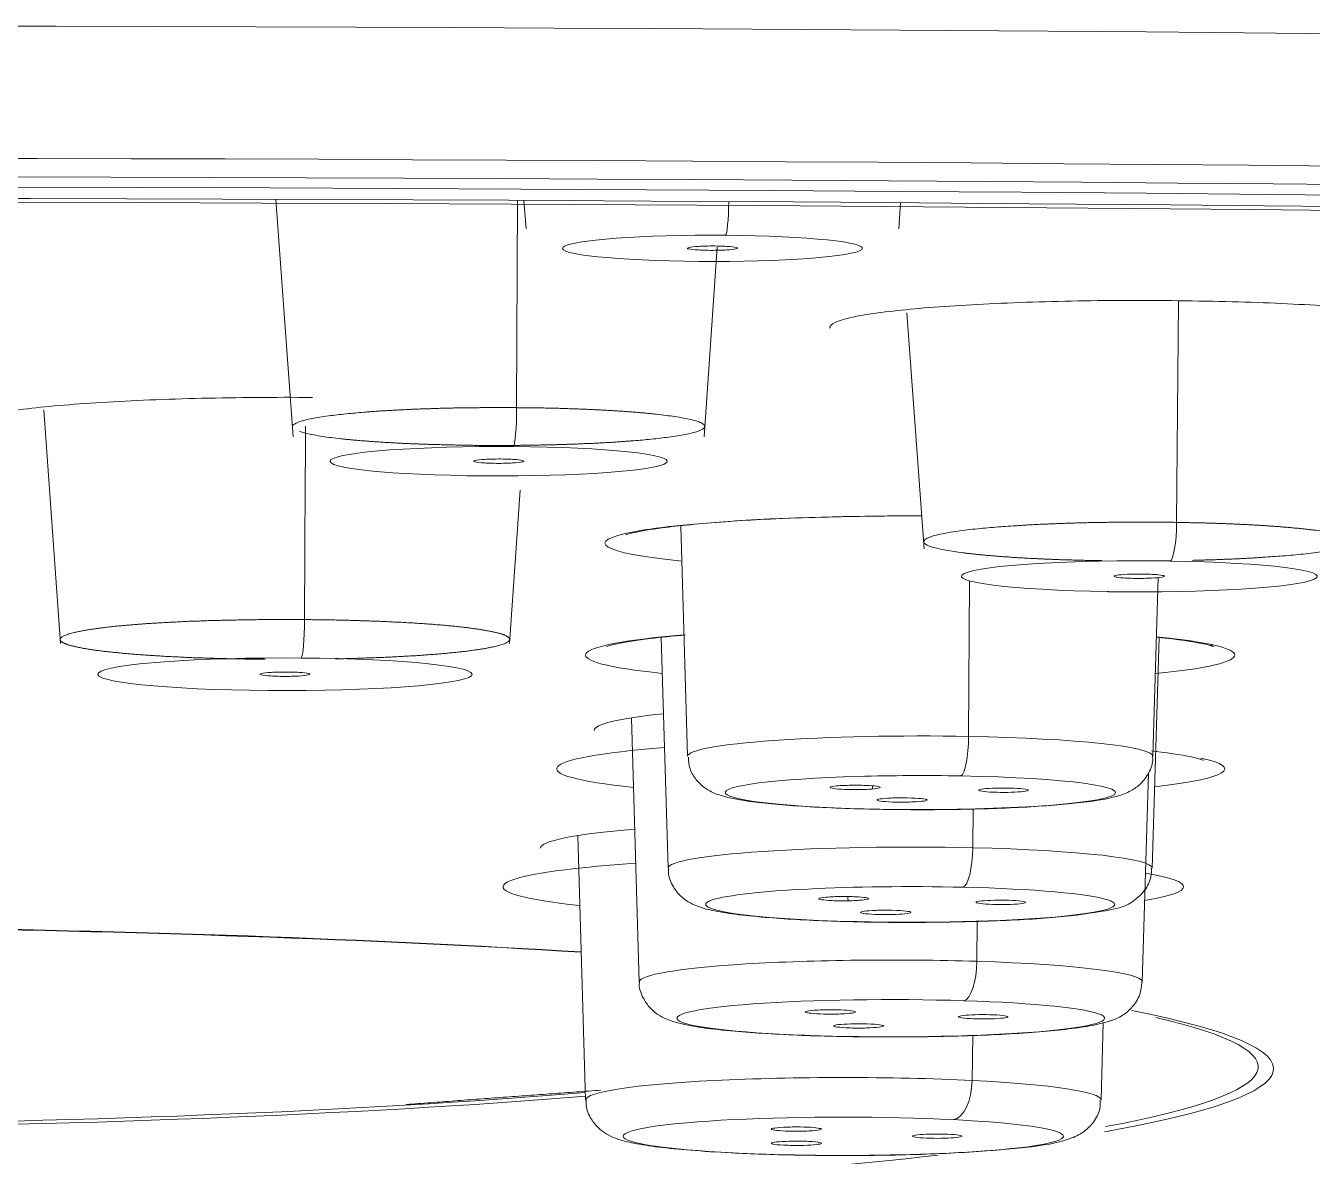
# Model space of a CAD drawing. Extents: x 19821 to 22981, y -91 to 2224.
# Drawn here: x 20693.43 to 20703.71, y 1304.75 to 1313.79 of the extents above; entities that cross this region are included whole.
import ezdxf

# ---------------------------------------------------------------- set-up
doc = ezdxf.new("R2010")
doc.units = 0
doc.header["$LTSCALE"] = 10
doc.header["$MEASUREMENT"] = 0
doc.layers.add('1', color=7, linetype='CONTINUOUS')

msp = doc.modelspace()

# ---------------------------------------------------------------- linework, layer by layer
at = {"layer": '1', "color": 7, "linetype": 'Continuous', "lineweight": 18}
for p, q in [((20695.433, 1312.399), (20695.571, 1310.503)), ((20697.414, 1312.391), (20697.431, 1312.163)), ((20700.41, 1312.164), (20700.424, 1312.372)), ((20698.854, 1310.503), (20698.957, 1312.018)), ((20700.474, 1311.493), (20700.613, 1309.607)), ((20693.579, 1310.717), (20693.711, 1308.851)), ((20697.298, 1308.851), (20697.383, 1310.077)), ((20698.667, 1309.789), (20698.722, 1307.95)), ((20702.439, 1307.95), (20702.482, 1309.378)), ((20702.074, 1309.266), (20702.083, 1309.265)), ((20698.51, 1308.898), (20698.566, 1307.055)), ((20702.433, 1307.055), (20702.489, 1308.9)), ((20695.37, 1308.476), (20695.374, 1308.476)), ((20698.273, 1308.257), (20698.336, 1306.146)), ((20702.354, 1306.146), (20702.404, 1307.815)), ((20697.844, 1307.316), (20697.907, 1305.204)), ((20702.025, 1305.204), (20702.043, 1305.822))]:
    msp.add_line(p, q, dxfattribs=at)
at = {"layer": '1', "color": 7, "linetype": 'Continuous', "lineweight": 13}
for p, q in [((20697.362, 1312.391), (20697.356, 1310.735)), ((20702.645, 1311.586), (20702.629, 1309.818)), ((20700.975, 1309.35), (20700.967, 1308.108)), ((20701.003, 1307.531), (20701, 1307.218)), ((20701.035, 1306.632), (20701.032, 1306.311)), ((20701.001, 1305.72), (20700.995, 1305.36))]:
    msp.add_line(p, q, dxfattribs=at)
for centre, major_axis, ratio, start_param, end_param in [((20690.341, 1302.937), (-124.486, 0), 0.087156, 3.139264, 4.704892), ((20700.581, 1309.652), (2.519, 0), 0.087156, 1.565708, 3.854505), ((20700.5, 1308.758), (2.594, 0), 0.087156, 2.343415, 3.843722), ((20700.5, 1308.758), (2.594, 0), 0.087156, 5.568604, 6.992481), ((20700.581, 1307.95), (-1.859, 0), 0.087156, 4.502949, 6.285805), ((20700.905, 1308.092), (-0.006, -0.3), 0.207121, 0.089206, 1.630011), ((20700.581, 1307.95), (-1.859, 0), 0.087156, 3.138956, 4.502949), ((20700.345, 1307.849), (2.669, 0), 0.087156, 2.315103, 3.833425), ((20700.345, 1307.849), (2.669, 0), 0.087156, 5.622709, 6.666406), ((20700.581, 1307.66), (-1.559, 0), 0.087156, 5.033339, 7.644542), ((20700.581, 1307.66), (-1.559, 0), 0.087156, 1.361357, 4.502949), ((20700.257, 1307.826), (0.006, 0.3), 0.207121, 1.963246, 2.052542), ((20700.257, 1307.826), (0.006, 0.3), 0.207121, 2.993154, 3.230798), ((20700.5, 1307.056), (-1.934, 0), 0.087156, 4.45059, 6.28577), ((20700.922, 1307.202), (-0.007, -0.3), 0.257834, 0.090328, 1.631134), ((20700.5, 1307.056), (-1.934, 0), 0.087156, 3.138926, 4.45059), ((20699.966, 1306.907), (2.719, 0), 0.087156, 2.22662, 3.82677), ((20700.5, 1306.766), (-1.634, 0), 0.087156, 4.45059, 7.592182), ((20699.966, 1306.907), (2.719, 0), 0.087156, 5.799543, 6.761558), ((20700.077, 1306.927), (0.007, 0.3), 0.257834, 1.916001, 2.029178), ((20700.5, 1306.766), (-1.634, 0), 0.087156, 1.308997, 4.45059), ((20700.077, 1306.927), (0.007, 0.3), 0.257834, 2.991174, 3.231921), ((20690.341, 1305.469), (12.94, 0), 0.087156, 0.949645, 1.420294), ((20700.345, 1306.147), (-2.009, 0), 0.087156, 4.363323, 6.285782), ((20700.93, 1306.296), (-0.01, -0.3), 0.340719, 0.092836, 1.633641), ((20700.345, 1306.147), (-2.009, 0), 0.087156, 3.138937, 4.363323), ((20700.345, 1305.857), (-1.709, 0), 0.087156, 4.363323, 7.504916), ((20700.345, 1305.857), (-1.709, 0), 0.087156, 1.22173, 4.363323), ((20690.341, 1305.454), (13.062, 0), 0.087156, 5.824316, 6.702539), ((20690.341, 1305.469), (12.94, 0), 0.087156, 5.845473, 6.640689), ((20699.966, 1305.204), (-2.059, 0), 0.087156, 4.18879, 6.285803), ((20700.845, 1305.346), (-0.015, -0.3), 0.498097, 0.100682, 1.641487), ((20699.966, 1305.204), (-2.059, 0), 0.087156, 3.138959, 4.18879), ((20690.341, 1305.952), (-10.938, 0), 0.087156, 1.658779, 2.334438), ((20690.341, 1305.937), (-11.06, 0), 0.087156, 1.658779, 2.324132), ((20699.966, 1304.914), (-1.759, 0), 0.087156, 4.18879, 7.330383), ((20699.966, 1304.914), (-1.759, 0), 0.087156, 1.047198, 4.18879), ((20690.341, 1305.454), (13.062, 0), 0.087156, 5.121925, 5.631207)]:
    msp.add_ellipse(centre, major_axis=major_axis, ratio=ratio, start_param=start_param, end_param=end_param, dxfattribs=at)
at = {"layer": '1', "color": 7, "linetype": 'Continuous', "lineweight": 18}
for centre, major_axis, ratio, start_param, end_param in [((20690.341, 1301.967), (-123.486, 0), 0.087156, 3.213209, 4.704892), ((20690.341, 1301.967), (-121.8, 0), 0.087156, 1.570796, 4.70718), ((20690.341, 1301.967), (-120.85, 0), 0.087156, 1.570796, 4.712389), ((20690.341, 1302.016), (119.248, 0), 0.087156, 4.712389, 7.847018), ((20690.341, 1301.967), (119.464, 0), 0.087156, 4.712389, 7.853982), ((20699.025, 1312.411), (-0.002, -0.3), 0.086097, 0.088132, 1.472211), ((20698.922, 1312.008), (-1.2, 0), 0.087156, 4.626612, 7.765042), ((20698.918, 1312.008), (-1.2, 0), 0.087156, 1.484875, 4.623593), ((20697.33, 1310.723), (-0.002, -0.3), 0.086573, 0.087827, 1.614488), ((20697.213, 1310.307), (-1.348, 0), 0.087156, 4.625175, 7.76624), ((20697.212, 1310.307), (-1.348, 0), 0.087156, 1.483866, 4.624363), ((20702.577, 1309.808), (-0.005, -0.3), 0.172877, 0.088724, 1.606849), ((20702.331, 1309.388), (-1.422, 0), 0.087156, 4.5381, 7.679017), ((20702.33, 1309.387), (-1.422, 0), 0.087155, 1.396629, 4.537303), ((20695.635, 1309.034), (-0.002, -0.3), 0.086796, 0.087657, 1.597198), ((20695.505, 1308.605), (-1.496, 0), 0.087156, 4.625094, 7.766671), ((20695.505, 1308.605), (-1.496, 0), 0.087153, 1.483557, 4.625023), ((20700.345, 1308.157), (2.369, 0), 0.087156, 2.444337, 3.144185), ((20700.581, 1307.66), (-1.559, 0), 0.087156, 4.502949, 5.033338), ((20699.966, 1307.215), (2.419, 0), 0.087156, 2.33061, 3.144204), ((20690.341, 1305.454), (13.062, 0), 0.087156, 0.956271, 1.42162)]:
    msp.add_ellipse(centre, major_axis=major_axis, ratio=ratio, start_param=start_param, end_param=end_param, dxfattribs=at)
for points, degree in [([(20698.939, 1312.027), (20698.887, 1312.027), (20698.802, 1312.025), (20698.723, 1312.016), (20698.713, 1312.005), (20698.774, 1311.996), (20698.853, 1311.993), (20698.904, 1311.992)], 3), ([(20698.904, 1311.992), (20698.956, 1311.992), (20699.041, 1311.994), (20699.12, 1312.003), (20699.129, 1312.013), (20699.069, 1312.023), (20698.989, 1312.026), (20698.939, 1312.027)], 3), ([(20697.231, 1310.325), (20697.179, 1310.325), (20697.094, 1310.323), (20697.015, 1310.314), (20697.006, 1310.304), (20697.066, 1310.294), (20697.145, 1310.291), (20697.196, 1310.29)], 3), ([(20697.196, 1310.29), (20697.247, 1310.29), (20697.332, 1310.292), (20697.411, 1310.301), (20697.421, 1310.311), (20697.361, 1310.321), (20697.281, 1310.324), (20697.231, 1310.325)], 3), ([(20702.366, 1309.405), (20702.315, 1309.406), (20702.228, 1309.405), (20702.141, 1309.396), (20702.121, 1309.386), (20702.171, 1309.376), (20702.247, 1309.372), (20702.297, 1309.371)], 3), ([(20702.297, 1309.371), (20702.348, 1309.371), (20702.434, 1309.372), (20702.522, 1309.38), (20702.542, 1309.39), (20702.492, 1309.401), (20702.415, 1309.404), (20702.366, 1309.405)], 3), ([(20695.522, 1308.623), (20695.471, 1308.623), (20695.386, 1308.621), (20695.307, 1308.612), (20695.298, 1308.602), (20695.358, 1308.592), (20695.437, 1308.589), (20695.487, 1308.588)], 3), ([(20695.487, 1308.588), (20695.539, 1308.588), (20695.624, 1308.59), (20695.703, 1308.599), (20695.712, 1308.61), (20695.652, 1308.619), (20695.573, 1308.622), (20695.522, 1308.623)], 3), ([(20699.912, 1307.713), (20699.881, 1307.709), (20699.846, 1307.702), (20699.881, 1307.691), (20699.97, 1307.684), (20700.096, 1307.682), (20700.171, 1307.686), (20700.209, 1307.689)], 3), ([(20700.209, 1307.689), (20700.239, 1307.693), (20700.275, 1307.7), (20700.24, 1307.711), (20700.151, 1307.718), (20700.024, 1307.719), (20699.95, 1307.716), (20699.912, 1307.713)], 3), ([(20701.437, 1307.684), (20701.416, 1307.688), (20701.364, 1307.695), (20701.239, 1307.697), (20701.126, 1307.694), (20701.045, 1307.685), (20701.045, 1307.678), (20701.056, 1307.674)], 3), ([(20701.056, 1307.674), (20701.077, 1307.669), (20701.129, 1307.663), (20701.253, 1307.66), (20701.367, 1307.664), (20701.447, 1307.672), (20701.447, 1307.68), (20701.437, 1307.684)], 3), ([(20700.477, 1307.617), (20700.425, 1307.618), (20700.339, 1307.617), (20700.248, 1307.609), (20700.224, 1307.599), (20700.27, 1307.588), (20700.345, 1307.585), (20700.393, 1307.583)], 3), ([(20700.393, 1307.583), (20700.445, 1307.583), (20700.531, 1307.584), (20700.622, 1307.592), (20700.646, 1307.602), (20700.6, 1307.612), (20700.525, 1307.616), (20700.477, 1307.617)], 3), ([(20699.828, 1306.824), (20699.795, 1306.821), (20699.756, 1306.814), (20699.784, 1306.803), (20699.869, 1306.796), (20699.994, 1306.793), (20700.071, 1306.797), (20700.111, 1306.8)], 3), ([(20700.111, 1306.8), (20700.143, 1306.803), (20700.182, 1306.81), (20700.155, 1306.821), (20700.07, 1306.828), (20699.944, 1306.831), (20699.867, 1306.827), (20699.828, 1306.824)], 3), ([(20700.357, 1306.719), (20700.306, 1306.72), (20700.219, 1306.72), (20700.124, 1306.712), (20700.094, 1306.702), (20700.134, 1306.691), (20700.206, 1306.687), (20700.254, 1306.686)], 3), ([(20700.254, 1306.686), (20700.305, 1306.685), (20700.392, 1306.685), (20700.487, 1306.693), (20700.517, 1306.703), (20700.477, 1306.714), (20700.405, 1306.718), (20700.357, 1306.719)], 3), ([(20701.417, 1306.787), (20701.399, 1306.791), (20701.351, 1306.798), (20701.228, 1306.801), (20701.113, 1306.798), (20701.027, 1306.79), (20701.023, 1306.783), (20701.031, 1306.778)], 3), ([(20701.031, 1306.778), (20701.049, 1306.774), (20701.097, 1306.768), (20701.22, 1306.764), (20701.335, 1306.767), (20701.421, 1306.775), (20701.425, 1306.783), (20701.417, 1306.787)], 3), ([(20699.734, 1305.92), (20699.699, 1305.917), (20699.653, 1305.911), (20699.669, 1305.9), (20699.747, 1305.892), (20699.869, 1305.888), (20699.949, 1305.891), (20699.992, 1305.894)], 3), ([(20699.992, 1305.894), (20700.027, 1305.897), (20700.073, 1305.903), (20700.056, 1305.915), (20699.979, 1305.923), (20699.857, 1305.926), (20699.777, 1305.923), (20699.734, 1305.92)], 3), ([(20701.281, 1305.871), (20701.266, 1305.876), (20701.225, 1305.882), (20701.106, 1305.887), (20700.989, 1305.885), (20700.895, 1305.877), (20700.883, 1305.87), (20700.887, 1305.865)], 3), ([(20700.157, 1305.812), (20700.107, 1305.813), (20700.02, 1305.813), (20699.917, 1305.806), (20699.877, 1305.797), (20699.906, 1305.786), (20699.974, 1305.781), (20700.02, 1305.779)], 3), ([(20700.02, 1305.779), (20700.07, 1305.778), (20700.157, 1305.778), (20700.26, 1305.785), (20700.3, 1305.795), (20700.271, 1305.805), (20700.203, 1305.81), (20700.157, 1305.812)], 3), ([(20700.887, 1305.865), (20700.901, 1305.861), (20700.942, 1305.854), (20701.061, 1305.85), (20701.179, 1305.852), (20701.272, 1305.86), (20701.284, 1305.867), (20701.281, 1305.871)], 3), ([(20698.029, 1305.282), (20696.473, 1305.168)], 1), ([(20699.491, 1304.986), (20699.449, 1304.983), (20699.391, 1304.978), (20699.385, 1304.967), (20699.446, 1304.958), (20699.56, 1304.953), (20699.644, 1304.954), (20699.691, 1304.956)], 3), ([(20699.691, 1304.956), (20699.733, 1304.959), (20699.791, 1304.964), (20699.796, 1304.975), (20699.736, 1304.984), (20699.622, 1304.99), (20699.538, 1304.988), (20699.491, 1304.986)], 3), ([(20699.691, 1304.873), (20699.644, 1304.875), (20699.559, 1304.876), (20699.444, 1304.871), (20699.385, 1304.862), (20699.392, 1304.851), (20699.45, 1304.845), (20699.491, 1304.843)], 3), ([(20699.491, 1304.843), (20699.538, 1304.841), (20699.623, 1304.839), (20699.738, 1304.845), (20699.797, 1304.854), (20699.79, 1304.865), (20699.732, 1304.87), (20699.691, 1304.873)], 3), ([(20700.916, 1304.914), (20700.911, 1304.919), (20700.883, 1304.926), (20700.775, 1304.932), (20700.655, 1304.932), (20700.548, 1304.926), (20700.521, 1304.919), (20700.516, 1304.914)], 3), ([(20700.516, 1304.914), (20700.521, 1304.91), (20700.549, 1304.903), (20700.657, 1304.897), (20700.777, 1304.897), (20700.884, 1304.903), (20700.911, 1304.91), (20700.916, 1304.914)], 3)]:
    msp.add_open_spline(points, degree=degree, dxfattribs=at)
for points, knots in [([(20699.86, 1311.371), (20699.859, 1311.373), (20699.856, 1311.4), (20699.96, 1311.452), (20700.39, 1311.517), (20701.058, 1311.566), (20701.889, 1311.593), (20702.457, 1311.593), (20702.752, 1311.588)], [0, 0, 0, 0, 0.014262, 0.211409, 0.408557, 0.605705, 0.802852, 1, 1, 1, 1]), ([(20702.752, 1311.588), (20703.047, 1311.584), (20703.578, 1311.567), (20704.026, 1311.534), (20704.21, 1311.515)], [0, 0, 0, 0, 0.502872, 1, 1, 1, 1]), ([(20692.966, 1310.589), (20692.959, 1310.61), (20693.02, 1310.658), (20693.374, 1310.725), (20694.008, 1310.781), (20694.834, 1310.814), (20695.417, 1310.819), (20695.724, 1310.817)], [0, 0, 0, 0, 0.174159, 0.380619, 0.587079, 0.79354, 1, 1, 1, 1]), ([(20695.565, 1310.583), (20695.565, 1310.588), (20695.571, 1310.602), (20695.619, 1310.626), (20695.726, 1310.651), (20695.859, 1310.671), (20696.003, 1310.687), (20696.115, 1310.697), (20696.187, 1310.703), (20696.222, 1310.705), (20696.257, 1310.708), (20696.293, 1310.71), (20696.329, 1310.712), (20696.366, 1310.714), (20696.403, 1310.716), (20696.441, 1310.718), (20696.479, 1310.72), (20696.517, 1310.722), (20696.556, 1310.723), (20696.595, 1310.725), (20696.635, 1310.726), (20696.674, 1310.727), (20696.714, 1310.729), (20696.754, 1310.73), (20696.794, 1310.731), (20696.834, 1310.732), (20696.874, 1310.733), (20696.915, 1310.733), (20696.955, 1310.734), (20696.996, 1310.735), (20697.036, 1310.735), (20697.076, 1310.735), (20697.117, 1310.736), (20697.157, 1310.736), (20697.197, 1310.736), (20697.237, 1310.736), (20697.277, 1310.736), (20697.316, 1310.736), (20697.343, 1310.736), (20697.356, 1310.735)], [0, 0, 0, 0, 0.056222, 0.174533, 0.28085, 0.375172, 0.457499, 0.52783, 0.543867, 0.55985, 0.575779, 0.591654, 0.607476, 0.623243, 0.638957, 0.654617, 0.670224, 0.685776, 0.701275, 0.71672, 0.732112, 0.74745, 0.762734, 0.777964, 0.793141, 0.808264, 0.823334, 0.83835, 0.853313, 0.868222, 0.883078, 0.89788, 0.912629, 0.927324, 0.941966, 0.956555, 0.97109, 0.985572, 1, 1, 1, 1]), ([(20697.356, 1310.735), (20697.363, 1310.735), (20697.377, 1310.735), (20697.398, 1310.735), (20697.419, 1310.735), (20697.44, 1310.735), (20697.461, 1310.734), (20697.482, 1310.734), (20697.503, 1310.734), (20697.524, 1310.733), (20697.545, 1310.733), (20697.566, 1310.733), (20697.587, 1310.732), (20697.608, 1310.732), (20697.629, 1310.731), (20697.65, 1310.731), (20697.671, 1310.73), (20697.692, 1310.73), (20697.713, 1310.729), (20697.734, 1310.728), (20697.754, 1310.728), (20697.775, 1310.727), (20697.796, 1310.726), (20697.816, 1310.726), (20697.837, 1310.725), (20697.857, 1310.724), (20697.877, 1310.723), (20697.897, 1310.723), (20697.918, 1310.722), (20697.938, 1310.721), (20697.958, 1310.72), (20697.977, 1310.719), (20697.997, 1310.718), (20698.017, 1310.717), (20698.036, 1310.716), (20698.056, 1310.715), (20698.075, 1310.714), (20698.094, 1310.713), (20698.113, 1310.712), (20698.132, 1310.711), (20698.151, 1310.709), (20698.169, 1310.708), (20698.188, 1310.707), (20698.206, 1310.706), (20698.224, 1310.704), (20698.242, 1310.703), (20698.26, 1310.702), (20698.278, 1310.701), (20698.295, 1310.699), (20698.312, 1310.698), (20698.329, 1310.696), (20698.346, 1310.695), (20698.363, 1310.693), (20698.38, 1310.692), (20698.396, 1310.69), (20698.412, 1310.689), (20698.428, 1310.687), (20698.444, 1310.686), (20698.459, 1310.684), (20698.522, 1310.677), (20698.633, 1310.663), (20698.765, 1310.639), (20698.856, 1310.608), (20698.868, 1310.574), (20698.805, 1310.543), (20698.699, 1310.518), (20698.565, 1310.498), (20698.422, 1310.482), (20698.31, 1310.472), (20698.237, 1310.467), (20698.203, 1310.464), (20698.167, 1310.462), (20698.132, 1310.459), (20698.095, 1310.457), (20698.059, 1310.455), (20698.021, 1310.453), (20697.984, 1310.451), (20697.946, 1310.449), (20697.907, 1310.448), (20697.868, 1310.446), (20697.829, 1310.444), (20697.79, 1310.443), (20697.751, 1310.442), (20697.711, 1310.441), (20697.671, 1310.439), (20697.631, 1310.438), (20697.591, 1310.437), (20697.55, 1310.437), (20697.51, 1310.436), (20697.469, 1310.435), (20697.429, 1310.435), (20697.389, 1310.434), (20697.348, 1310.434), (20697.308, 1310.434), (20697.268, 1310.433), (20697.228, 1310.433), (20697.188, 1310.433), (20697.148, 1310.433), (20697.108, 1310.434), (20697.082, 1310.434), (20697.069, 1310.434)], [0, 0, 0, 0, 0.004085, 0.008179, 0.01228, 0.016389, 0.020507, 0.024632, 0.028765, 0.032907, 0.037056, 0.041213, 0.045379, 0.049552, 0.053733, 0.057922, 0.06212, 0.066325, 0.070538, 0.074759, 0.078989, 0.083226, 0.087471, 0.091724, 0.095986, 0.100255, 0.104532, 0.108818, 0.113111, 0.117413, 0.121722, 0.126039, 0.130365, 0.134698, 0.13904, 0.143389, 0.147747, 0.152113, 0.156486, 0.160868, 0.165258, 0.169655, 0.174061, 0.178475, 0.182897, 0.187327, 0.191765, 0.196211, 0.200665, 0.205127, 0.209597, 0.214075, 0.218561, 0.223056, 0.227558, 0.232069, 0.236587, 0.241114, 0.245648, 0.250191, 0.297762, 0.355246, 0.422636, 0.499927, 0.562657, 0.619022, 0.66901, 0.71261, 0.749816, 0.758314, 0.766783, 0.775224, 0.783637, 0.792021, 0.800377, 0.808705, 0.817003, 0.825274, 0.833515, 0.841729, 0.849914, 0.85807, 0.866198, 0.874297, 0.882368, 0.89041, 0.898424, 0.906409, 0.914365, 0.922293, 0.930192, 0.938063, 0.945905, 0.953719, 0.961504, 0.96926, 0.976988, 0.984687, 0.992358, 1, 1, 1, 1]), ([(20697.069, 1310.434), (20697.062, 1310.434), (20697.048, 1310.434), (20697.027, 1310.434), (20697.006, 1310.434), (20696.985, 1310.435), (20696.964, 1310.435), (20696.943, 1310.435), (20696.922, 1310.436), (20696.901, 1310.436), (20696.88, 1310.436), (20696.859, 1310.437), (20696.838, 1310.437), (20696.817, 1310.438), (20696.796, 1310.438), (20696.775, 1310.438), (20696.754, 1310.439), (20696.733, 1310.44), (20696.712, 1310.44), (20696.692, 1310.441), (20696.671, 1310.441), (20696.65, 1310.442), (20696.63, 1310.443), (20696.609, 1310.443), (20696.589, 1310.444), (20696.568, 1310.445), (20696.548, 1310.446), (20696.528, 1310.447), (20696.508, 1310.447), (20696.488, 1310.448), (20696.468, 1310.449), (20696.448, 1310.45), (20696.428, 1310.451), (20696.408, 1310.452), (20696.389, 1310.453), (20696.37, 1310.454), (20696.35, 1310.455), (20696.331, 1310.456), (20696.312, 1310.457), (20696.293, 1310.459), (20696.274, 1310.46), (20696.256, 1310.461), (20696.237, 1310.462), (20696.219, 1310.463), (20696.201, 1310.465), (20696.183, 1310.466), (20696.165, 1310.467), (20696.147, 1310.469), (20696.13, 1310.47), (20696.113, 1310.471), (20696.095, 1310.473), (20696.079, 1310.474), (20696.062, 1310.476), (20696.045, 1310.477), (20696.029, 1310.479), (20696.013, 1310.48), (20695.997, 1310.482), (20695.981, 1310.484), (20695.966, 1310.485), (20695.903, 1310.492), (20695.792, 1310.506), (20695.686, 1310.526), (20695.637, 1310.539), (20695.622, 1310.545)], [0, 0, 0, 0, 0.010487, 0.020996, 0.031526, 0.042077, 0.05265, 0.063244, 0.073859, 0.084495, 0.095153, 0.105832, 0.116532, 0.127254, 0.137997, 0.148761, 0.159546, 0.170353, 0.181181, 0.19203, 0.202901, 0.213792, 0.224705, 0.235639, 0.246595, 0.257572, 0.268569, 0.279589, 0.290629, 0.301691, 0.312774, 0.323878, 0.335003, 0.34615, 0.357318, 0.368507, 0.379717, 0.390948, 0.402201, 0.413475, 0.42477, 0.436087, 0.447424, 0.458783, 0.470163, 0.481564, 0.492986, 0.50443, 0.515895, 0.527381, 0.538888, 0.550416, 0.561966, 0.573536, 0.585128, 0.596741, 0.608375, 0.62003, 0.631707, 0.643405, 0.765484, 0.913257, 1, 1, 1, 1]), ([(20698.23, 1309.719), (20698.23, 1309.719), (20698.236, 1309.722), (20698.3, 1309.741), (20698.534, 1309.782), (20698.819, 1309.808), (20699.025, 1309.823)], [0, 0, 0, 0, 0.04882, 0.233092, 0.549676, 1, 1, 1, 1]), ([(20699.025, 1309.823), (20699.025, 1309.823), (20699.22, 1309.842), (20699.77, 1309.862), (20700.328, 1309.871), (20700.594, 1309.871)], [0, 0, 0, 0, 0.000407, 0.524214, 1, 1, 1, 1]), ([(20702.031, 1309.513), (20702.025, 1309.513), (20702.012, 1309.513), (20701.993, 1309.513), (20701.974, 1309.514), (20701.955, 1309.514), (20701.936, 1309.514), (20701.917, 1309.515), (20701.898, 1309.515), (20701.879, 1309.516), (20701.86, 1309.516), (20701.841, 1309.516), (20701.822, 1309.517), (20701.803, 1309.518), (20701.784, 1309.518), (20701.766, 1309.519), (20701.747, 1309.519), (20701.728, 1309.52), (20701.709, 1309.52), (20701.691, 1309.521), (20701.672, 1309.522), (20701.654, 1309.522), (20701.635, 1309.523), (20701.617, 1309.524), (20701.599, 1309.525), (20701.581, 1309.525), (20701.562, 1309.526), (20701.544, 1309.527), (20701.526, 1309.528), (20701.508, 1309.529), (20701.491, 1309.53), (20701.473, 1309.53), (20701.455, 1309.531), (20701.438, 1309.532), (20701.42, 1309.533), (20701.403, 1309.534), (20701.386, 1309.535), (20701.369, 1309.536), (20701.352, 1309.537), (20701.335, 1309.538), (20701.318, 1309.539), (20701.301, 1309.541), (20701.285, 1309.542), (20701.268, 1309.543), (20701.252, 1309.544), (20701.236, 1309.545), (20701.22, 1309.546), (20701.204, 1309.548), (20701.188, 1309.549), (20701.173, 1309.55), (20701.157, 1309.551), (20701.142, 1309.553), (20701.127, 1309.554), (20701.112, 1309.555), (20701.097, 1309.557), (20701.082, 1309.558), (20701.068, 1309.559), (20701.053, 1309.561), (20701.039, 1309.562), (20701.025, 1309.564), (20701.011, 1309.565), (20700.998, 1309.567), (20700.984, 1309.568), (20700.971, 1309.57), (20700.958, 1309.571), (20700.945, 1309.573), (20700.933, 1309.574), (20700.875, 1309.582), (20700.774, 1309.597), (20700.66, 1309.623), (20700.597, 1309.655), (20700.617, 1309.689), (20700.713, 1309.72), (20700.849, 1309.745), (20701.008, 1309.765), (20701.174, 1309.78), (20701.3, 1309.789), (20701.381, 1309.794), (20701.419, 1309.797), (20701.458, 1309.799), (20701.498, 1309.801), (20701.538, 1309.803), (20701.578, 1309.805), (20701.619, 1309.806), (20701.66, 1309.808), (20701.702, 1309.81), (20701.743, 1309.811), (20701.785, 1309.812), (20701.827, 1309.814), (20701.87, 1309.815), (20701.912, 1309.816), (20701.955, 1309.817), (20701.998, 1309.818), (20702.04, 1309.818), (20702.083, 1309.819), (20702.126, 1309.82), (20702.169, 1309.82), (20702.211, 1309.82), (20702.254, 1309.821), (20702.296, 1309.821), (20702.339, 1309.821), (20702.381, 1309.821), (20702.423, 1309.821), (20702.465, 1309.82), (20702.506, 1309.82), (20702.547, 1309.82), (20702.588, 1309.819), (20702.616, 1309.819), (20702.629, 1309.818)], [0, 0, 0, 0, 0.003593, 0.007192, 0.010798, 0.014409, 0.018027, 0.02165, 0.02528, 0.028916, 0.032558, 0.036206, 0.03986, 0.04352, 0.047186, 0.050858, 0.054537, 0.058221, 0.061912, 0.065608, 0.069311, 0.07302, 0.076735, 0.080455, 0.084182, 0.087915, 0.091655, 0.0954, 0.099151, 0.102908, 0.106672, 0.110441, 0.114217, 0.117998, 0.121786, 0.12558, 0.12938, 0.133186, 0.136998, 0.140816, 0.14464, 0.14847, 0.152306, 0.156149, 0.159997, 0.163851, 0.167712, 0.171579, 0.175451, 0.17933, 0.183215, 0.187106, 0.191002, 0.194905, 0.198814, 0.20273, 0.206651, 0.210578, 0.214511, 0.21845, 0.222396, 0.226347, 0.230305, 0.234268, 0.238238, 0.242214, 0.246195, 0.250183, 0.297846, 0.35537, 0.422737, 0.499923, 0.562726, 0.619119, 0.669101, 0.712669, 0.749821, 0.758333, 0.766816, 0.775269, 0.783692, 0.792086, 0.80045, 0.808785, 0.817091, 0.825367, 0.833614, 0.841831, 0.850019, 0.858177, 0.866306, 0.874405, 0.882475, 0.890516, 0.898527, 0.906509, 0.914461, 0.922384, 0.930278, 0.938142, 0.945977, 0.953783, 0.961559, 0.969306, 0.977023, 0.984712, 0.99237, 1, 1, 1, 1]), ([(20702.629, 1309.818), (20702.636, 1309.818), (20702.648, 1309.818), (20702.667, 1309.818), (20702.686, 1309.818), (20702.705, 1309.817), (20702.724, 1309.817), (20702.743, 1309.816), (20702.762, 1309.816), (20702.781, 1309.816), (20702.8, 1309.815), (20702.819, 1309.815), (20702.838, 1309.814), (20702.857, 1309.814), (20702.875, 1309.813), (20702.894, 1309.812), (20702.913, 1309.812), (20702.932, 1309.811), (20702.95, 1309.811), (20702.969, 1309.81), (20702.987, 1309.809), (20703.006, 1309.809), (20703.024, 1309.808), (20703.042, 1309.807), (20703.061, 1309.806), (20703.079, 1309.806), (20703.097, 1309.805), (20703.115, 1309.804), (20703.133, 1309.803), (20703.151, 1309.802), (20703.169, 1309.802), (20703.187, 1309.801), (20703.204, 1309.8), (20703.222, 1309.799), (20703.239, 1309.798), (20703.257, 1309.797), (20703.274, 1309.796), (20703.291, 1309.795), (20703.308, 1309.794), (20703.325, 1309.793), (20703.342, 1309.792), (20703.358, 1309.791), (20703.375, 1309.789), (20703.391, 1309.788), (20703.408, 1309.787), (20703.424, 1309.786), (20703.44, 1309.785), (20703.456, 1309.784), (20703.472, 1309.782), (20703.487, 1309.781), (20703.503, 1309.78), (20703.518, 1309.778), (20703.533, 1309.777), (20703.548, 1309.776), (20703.563, 1309.774), (20703.578, 1309.773), (20703.592, 1309.772), (20703.607, 1309.77), (20703.621, 1309.769), (20703.635, 1309.767), (20703.649, 1309.766), (20703.662, 1309.764), (20703.676, 1309.763), (20703.689, 1309.761), (20703.702, 1309.76), (20703.715, 1309.758), (20703.728, 1309.757), (20703.786, 1309.75), (20703.886, 1309.734), (20704, 1309.708), (20704.064, 1309.676), (20704.044, 1309.642), (20703.948, 1309.611), (20703.812, 1309.586), (20703.653, 1309.566), (20703.487, 1309.551), (20703.361, 1309.542), (20703.28, 1309.537), (20703.241, 1309.534), (20703.202, 1309.532), (20703.163, 1309.53), (20703.123, 1309.528), (20703.083, 1309.526), (20703.042, 1309.525), (20703.001, 1309.523), (20702.96, 1309.521), (20702.918, 1309.52), (20702.876, 1309.519), (20702.834, 1309.517), (20702.794, 1309.516), (20702.769, 1309.516), (20702.757, 1309.515)], [0, 0, 0, 0, 0.004142, 0.008291, 0.012448, 0.016612, 0.020784, 0.024963, 0.02915, 0.033344, 0.037545, 0.041754, 0.045971, 0.050194, 0.054426, 0.058664, 0.06291, 0.067164, 0.071425, 0.075693, 0.079969, 0.084253, 0.088544, 0.092842, 0.097148, 0.101461, 0.105781, 0.11011, 0.114445, 0.118788, 0.123139, 0.127496, 0.131862, 0.136235, 0.140615, 0.145003, 0.149398, 0.153801, 0.158211, 0.162628, 0.167053, 0.171486, 0.175926, 0.180373, 0.184828, 0.189291, 0.193761, 0.198238, 0.202723, 0.207215, 0.211715, 0.216222, 0.220737, 0.225259, 0.229789, 0.234326, 0.23887, 0.243422, 0.247982, 0.252549, 0.257124, 0.261706, 0.266295, 0.270892, 0.275497, 0.280109, 0.284728, 0.289355, 0.344207, 0.410638, 0.488638, 0.578196, 0.650579, 0.715682, 0.773496, 0.824012, 0.86722, 0.877027, 0.886803, 0.896547, 0.90626, 0.915941, 0.92559, 0.935208, 0.944795, 0.95435, 0.963873, 0.973365, 0.982826, 0.992255, 1, 1, 1, 1]), ([(20695.348, 1308.725), (20695.341, 1308.725), (20695.327, 1308.725), (20695.305, 1308.725), (20695.284, 1308.726), (20695.262, 1308.726), (20695.24, 1308.726), (20695.218, 1308.726), (20695.196, 1308.727), (20695.174, 1308.727), (20695.151, 1308.727), (20695.129, 1308.728), (20695.106, 1308.728), (20695.084, 1308.729), (20695.061, 1308.729), (20695.038, 1308.73), (20695.015, 1308.73), (20694.992, 1308.731), (20694.969, 1308.731), (20694.946, 1308.732), (20694.923, 1308.733), (20694.9, 1308.733), (20694.876, 1308.734), (20694.853, 1308.735), (20694.83, 1308.736), (20694.806, 1308.737), (20694.783, 1308.737), (20694.76, 1308.738), (20694.736, 1308.739), (20694.713, 1308.74), (20694.69, 1308.741), (20694.666, 1308.742), (20694.643, 1308.744), (20694.62, 1308.745), (20694.596, 1308.746), (20694.573, 1308.747), (20694.55, 1308.748), (20694.527, 1308.75), (20694.504, 1308.751), (20694.482, 1308.752), (20694.459, 1308.754), (20694.436, 1308.755), (20694.414, 1308.757), (20694.391, 1308.758), (20694.369, 1308.76), (20694.347, 1308.761), (20694.325, 1308.763), (20694.304, 1308.765), (20694.282, 1308.766), (20694.261, 1308.768), (20694.24, 1308.77), (20694.219, 1308.772), (20694.198, 1308.774), (20694.178, 1308.776), (20694.158, 1308.778), (20694.138, 1308.78), (20694.118, 1308.782), (20694.099, 1308.784), (20694.08, 1308.786), (20694.061, 1308.788), (20694.043, 1308.79), (20694.025, 1308.793), (20694.008, 1308.795), (20693.99, 1308.797), (20693.973, 1308.8), (20693.957, 1308.802), (20693.941, 1308.805), (20693.925, 1308.807), (20693.91, 1308.81), (20693.895, 1308.812), (20693.881, 1308.815), (20693.867, 1308.818), (20693.854, 1308.82), (20693.841, 1308.823), (20693.829, 1308.826), (20693.817, 1308.829), (20693.806, 1308.832), (20693.795, 1308.834), (20693.785, 1308.837), (20693.775, 1308.84), (20693.766, 1308.843), (20693.758, 1308.846), (20693.75, 1308.849), (20693.743, 1308.852), (20693.737, 1308.855), (20693.731, 1308.858), (20693.726, 1308.862), (20693.721, 1308.865), (20693.717, 1308.868), (20693.714, 1308.871), (20693.712, 1308.874), (20693.71, 1308.877), (20693.709, 1308.881), (20693.709, 1308.884), (20693.71, 1308.887), (20693.711, 1308.891), (20693.713, 1308.894), (20693.717, 1308.898), (20693.723, 1308.903), (20693.733, 1308.909), (20693.746, 1308.915), (20693.761, 1308.921), (20693.778, 1308.927), (20693.798, 1308.933), (20693.82, 1308.938), (20693.844, 1308.944), (20693.87, 1308.949), (20693.898, 1308.954), (20693.927, 1308.96), (20693.959, 1308.964), (20693.992, 1308.969), (20694.026, 1308.974), (20694.062, 1308.978), (20694.1, 1308.983), (20694.138, 1308.987), (20694.178, 1308.991), (20694.219, 1308.995), (20694.26, 1308.998), (20694.303, 1309.002), (20694.347, 1309.005), (20694.391, 1309.009), (20694.436, 1309.012), (20694.481, 1309.014), (20694.527, 1309.017), (20694.573, 1309.02), (20694.62, 1309.022), (20694.667, 1309.024), (20694.714, 1309.027), (20694.762, 1309.029), (20694.809, 1309.03), (20694.856, 1309.032), (20694.904, 1309.034), (20694.951, 1309.035), (20694.998, 1309.036), (20695.045, 1309.037), (20695.092, 1309.038), (20695.139, 1309.039), (20695.185, 1309.04), (20695.231, 1309.041), (20695.276, 1309.041), (20695.321, 1309.042), (20695.365, 1309.042), (20695.409, 1309.042), (20695.453, 1309.043), (20695.496, 1309.043), (20695.538, 1309.043), (20695.58, 1309.042), (20695.621, 1309.042), (20695.648, 1309.042), (20695.661, 1309.042)], [0, 0, 0, 0, 0.003797, 0.007624, 0.011481, 0.015367, 0.019283, 0.023229, 0.027205, 0.03121, 0.035245, 0.03931, 0.043404, 0.047529, 0.051682, 0.055866, 0.06008, 0.064323, 0.068595, 0.072898, 0.07723, 0.081592, 0.085984, 0.090405, 0.094856, 0.099337, 0.103848, 0.108388, 0.112958, 0.117558, 0.122187, 0.126846, 0.131535, 0.136254, 0.141002, 0.14578, 0.150588, 0.155425, 0.160292, 0.165189, 0.170116, 0.175072, 0.180058, 0.185074, 0.190119, 0.195194, 0.200299, 0.205433, 0.210597, 0.215791, 0.221015, 0.226268, 0.231551, 0.236864, 0.242206, 0.247578, 0.25298, 0.258411, 0.263872, 0.269363, 0.274884, 0.280434, 0.286014, 0.291623, 0.297263, 0.302931, 0.30863, 0.314358, 0.320116, 0.325904, 0.331721, 0.337568, 0.343445, 0.349351, 0.355288, 0.361253, 0.367249, 0.373274, 0.379328, 0.385413, 0.391527, 0.397671, 0.403844, 0.410047, 0.41628, 0.422542, 0.428834, 0.435156, 0.441507, 0.447888, 0.454299, 0.460739, 0.467209, 0.473709, 0.480238, 0.486797, 0.493386, 0.500004, 0.512433, 0.524757, 0.536976, 0.54909, 0.561099, 0.573003, 0.584801, 0.596495, 0.608083, 0.619566, 0.630945, 0.642218, 0.653386, 0.664449, 0.675407, 0.68626, 0.697008, 0.707651, 0.718189, 0.728622, 0.73895, 0.749173, 0.759292, 0.769305, 0.779213, 0.789016, 0.798714, 0.808308, 0.817796, 0.827179, 0.836458, 0.845631, 0.8547, 0.863664, 0.872523, 0.881277, 0.889926, 0.89847, 0.906909, 0.915243, 0.923473, 0.931597, 0.939617, 0.947532, 0.955342, 0.963047, 0.970647, 0.978143, 0.985533, 0.992819, 1, 1, 1, 1]), ([(20695.661, 1309.042), (20695.668, 1309.042), (20695.683, 1309.042), (20695.704, 1309.042), (20695.726, 1309.041), (20695.747, 1309.041), (20695.769, 1309.041), (20695.791, 1309.041), (20695.814, 1309.04), (20695.836, 1309.04), (20695.858, 1309.04), (20695.881, 1309.039), (20695.903, 1309.039), (20695.926, 1309.038), (20695.949, 1309.038), (20695.972, 1309.037), (20695.995, 1309.037), (20696.018, 1309.036), (20696.041, 1309.035), (20696.064, 1309.035), (20696.087, 1309.034), (20696.11, 1309.033), (20696.133, 1309.033), (20696.157, 1309.032), (20696.18, 1309.031), (20696.203, 1309.03), (20696.227, 1309.029), (20696.25, 1309.028), (20696.274, 1309.028), (20696.297, 1309.027), (20696.32, 1309.026), (20696.344, 1309.024), (20696.367, 1309.023), (20696.39, 1309.022), (20696.414, 1309.021), (20696.437, 1309.02), (20696.46, 1309.019), (20696.483, 1309.017), (20696.506, 1309.016), (20696.529, 1309.015), (20696.551, 1309.013), (20696.574, 1309.012), (20696.596, 1309.01), (20696.619, 1309.009), (20696.641, 1309.007), (20696.663, 1309.006), (20696.685, 1309.004), (20696.706, 1309.002), (20696.728, 1309), (20696.749, 1308.999), (20696.77, 1308.997), (20696.791, 1308.995), (20696.812, 1308.993), (20696.832, 1308.991), (20696.852, 1308.989), (20696.872, 1308.987), (20696.892, 1308.985), (20696.911, 1308.983), (20696.93, 1308.981), (20696.949, 1308.979), (20696.967, 1308.976), (20696.985, 1308.974), (20697.002, 1308.972), (20697.02, 1308.969), (20697.036, 1308.967), (20697.053, 1308.965), (20697.069, 1308.962), (20697.085, 1308.96), (20697.1, 1308.957), (20697.114, 1308.954), (20697.129, 1308.952), (20697.143, 1308.949), (20697.156, 1308.946), (20697.169, 1308.944), (20697.181, 1308.941), (20697.193, 1308.938), (20697.204, 1308.935), (20697.215, 1308.932), (20697.225, 1308.93), (20697.234, 1308.927), (20697.243, 1308.924), (20697.252, 1308.921), (20697.259, 1308.918), (20697.266, 1308.915), (20697.273, 1308.912), (20697.279, 1308.908), (20697.284, 1308.905), (20697.288, 1308.902), (20697.292, 1308.899), (20697.295, 1308.896), (20697.298, 1308.893), (20697.299, 1308.889), (20697.3, 1308.886), (20697.3, 1308.883), (20697.3, 1308.88), (20697.298, 1308.876), (20697.296, 1308.873), (20697.293, 1308.869), (20697.286, 1308.864), (20697.276, 1308.857), (20697.263, 1308.851), (20697.248, 1308.846), (20697.231, 1308.84), (20697.211, 1308.834), (20697.189, 1308.828), (20697.165, 1308.823), (20697.139, 1308.818), (20697.111, 1308.812), (20697.082, 1308.807), (20697.05, 1308.802), (20697.017, 1308.798), (20696.982, 1308.793), (20696.946, 1308.788), (20696.909, 1308.784), (20696.871, 1308.78), (20696.831, 1308.776), (20696.79, 1308.772), (20696.748, 1308.768), (20696.705, 1308.765), (20696.662, 1308.762), (20696.618, 1308.758), (20696.573, 1308.755), (20696.527, 1308.752), (20696.482, 1308.75), (20696.435, 1308.747), (20696.388, 1308.745), (20696.342, 1308.742), (20696.294, 1308.74), (20696.247, 1308.738), (20696.2, 1308.737), (20696.152, 1308.735), (20696.105, 1308.733), (20696.057, 1308.732), (20696.01, 1308.731), (20695.963, 1308.729), (20695.929, 1308.729), (20695.911, 1308.728), (20695.908, 1308.728)], [0, 0, 0, 0, 0.004226, 0.008484, 0.012776, 0.0171, 0.021457, 0.025848, 0.030271, 0.034727, 0.039215, 0.043737, 0.048292, 0.052879, 0.057499, 0.062153, 0.066839, 0.071558, 0.07631, 0.081094, 0.085912, 0.090763, 0.095646, 0.100563, 0.105512, 0.110494, 0.115509, 0.120557, 0.125638, 0.130752, 0.135898, 0.141078, 0.14629, 0.151536, 0.156814, 0.162125, 0.167469, 0.172846, 0.178256, 0.183699, 0.189174, 0.194683, 0.200225, 0.205799, 0.211406, 0.217047, 0.22272, 0.228426, 0.234165, 0.239937, 0.245742, 0.251579, 0.25745, 0.263354, 0.26929, 0.27526, 0.281262, 0.287297, 0.293365, 0.299467, 0.305601, 0.311768, 0.317968, 0.3242, 0.330466, 0.336765, 0.343097, 0.349461, 0.355859, 0.362289, 0.368753, 0.375249, 0.381778, 0.388341, 0.394936, 0.401564, 0.408225, 0.414919, 0.421646, 0.428406, 0.435199, 0.442025, 0.448883, 0.455775, 0.4627, 0.469658, 0.476648, 0.483672, 0.490728, 0.497818, 0.50494, 0.512096, 0.519284, 0.526506, 0.53376, 0.541047, 0.548368, 0.555721, 0.569528, 0.583217, 0.596791, 0.610247, 0.623587, 0.63681, 0.649917, 0.662907, 0.67578, 0.688536, 0.701176, 0.713699, 0.726105, 0.738395, 0.750568, 0.762624, 0.774563, 0.786386, 0.798091, 0.80968, 0.821152, 0.832508, 0.843746, 0.854868, 0.865873, 0.876761, 0.887532, 0.898187, 0.908724, 0.919145, 0.929449, 0.939636, 0.949706, 0.959659, 0.969495, 0.979215, 0.988817, 0.998303, 1, 1, 1, 1]), ([(20698.075, 1308.826), (20698.075, 1308.826), (20698.085, 1308.83), (20698.168, 1308.854), (20698.381, 1308.888), (20698.601, 1308.91), (20698.706, 1308.919)], [0, 0, 0, 0, 0.078589, 0.311156, 0.705666, 1, 1, 1, 1]), ([(20702.477, 1308.902), (20702.646, 1308.881), (20702.828, 1308.857), (20702.935, 1308.824), (20702.921, 1308.826), (20702.902, 1308.839)], [0, 0, 0, 0, 0.537481, 0.829472, 1, 1, 1, 1]), ([(20698.728, 1307.944), (20698.728, 1307.911), (20698.736, 1307.845), (20698.788, 1307.759), (20698.854, 1307.698), (20698.925, 1307.658), (20699.034, 1307.619), (20699.227, 1307.584), (20699.648, 1307.545), (20700.034, 1307.53), (20700.251, 1307.526)], [0, 0, 0, 0, 0.044197, 0.093978, 0.140064, 0.190151, 0.263997, 0.462037, 0.730123, 1, 1, 1, 1]), ([(20700.251, 1307.526), (20700.422, 1307.523), (20700.788, 1307.521), (20701.353, 1307.536), (20701.852, 1307.573), (20702.102, 1307.611), (20702.244, 1307.659), (20702.342, 1307.723), (20702.41, 1307.814), (20702.444, 1307.901), (20702.437, 1307.948), (20702.436, 1307.955)], [0, 0, 0, 0, 0.166528, 0.36578, 0.568239, 0.781391, 0.85973, 0.905339, 0.948156, 0.992539, 1, 1, 1, 1]), ([(20702.427, 1307.992), (20702.454, 1307.989), (20702.617, 1307.97), (20702.785, 1307.94), (20702.844, 1307.918), (20702.843, 1307.919)], [0, 0, 0, 0, 0.114103, 0.710257, 1, 1, 1, 1]), ([(20698.571, 1307.055), (20698.569, 1307.042), (20698.566, 1306.99), (20698.603, 1306.907), (20698.664, 1306.83), (20698.734, 1306.781), (20698.817, 1306.743), (20698.972, 1306.702), (20699.289, 1306.662), (20699.738, 1306.636), (20700.001, 1306.629), (20700.07, 1306.627)], [0, 0, 0, 0, 0.017705, 0.072926, 0.120609, 0.168693, 0.229096, 0.347228, 0.648205, 0.911261, 1, 1, 1, 1]), ([(20700.07, 1306.627), (20700.243, 1306.623), (20700.621, 1306.62), (20701.218, 1306.633), (20701.758, 1306.665), (20702.077, 1306.718), (20702.24, 1306.749), (20702.376, 1306.872), (20702.427, 1306.969), (20702.429, 1307.032), (20702.427, 1307.055)], [0, 0, 0, 0, 0.159977, 0.355035, 0.552759, 0.757967, 0.891709, 0.935023, 0.976872, 1, 1, 1, 1]), ([(20698.337, 1306.147), (20698.337, 1306.145), (20698.33, 1306.102), (20698.362, 1306.021), (20698.42, 1305.935), (20698.49, 1305.88), (20698.569, 1305.841), (20698.725, 1305.794), (20699.033, 1305.753), (20699.474, 1305.726), (20699.712, 1305.717), (20699.751, 1305.716)], [0, 0, 0, 0, 0.00218, 0.063396, 0.114386, 0.164385, 0.224285, 0.330972, 0.666495, 0.946681, 1, 1, 1, 1]), ([(20699.751, 1305.716), (20699.924, 1305.711), (20700.31, 1305.704), (20700.941, 1305.712), (20701.533, 1305.742), (20701.902, 1305.785), (20702.077, 1305.825), (20702.185, 1305.868), (20702.275, 1305.938), (20702.339, 1306.037), (20702.35, 1306.11), (20702.35, 1306.146)], [0, 0, 0, 0, 0.150738, 0.338015, 0.52725, 0.72102, 0.830784, 0.887497, 0.928757, 0.967695, 1, 1, 1, 1]), ([(20697.913, 1305.206), (20697.911, 1305.192), (20697.908, 1305.137), (20697.946, 1305.052), (20698.01, 1304.975), (20698.081, 1304.925), (20698.173, 1304.885), (20698.34, 1304.844), (20698.644, 1304.807), (20698.954, 1304.787), (20699.071, 1304.781)], [0, 0, 0, 0, 0.02354, 0.088678, 0.145502, 0.20412, 0.28146, 0.446445, 0.806466, 1, 1, 1, 1]), ([(20699.071, 1304.781), (20699.234, 1304.773), (20699.61, 1304.76), (20700.265, 1304.758), (20700.92, 1304.779), (20701.464, 1304.825), (20701.705, 1304.863), (20701.87, 1304.931), (20701.967, 1305.02), (20702.018, 1305.116), (20702.02, 1305.179), (20702.018, 1305.201)], [0, 0, 0, 0, 0.137607, 0.311183, 0.485515, 0.661664, 0.848563, 0.909281, 0.945844, 0.981589, 1, 1, 1, 1])]:
    msp.add_open_spline(points, degree=3, knots=knots, dxfattribs=at)
at = {"layer": '1', "color": 7, "linetype": 'Continuous', "lineweight": 13}
msp.add_open_spline([(20695.669, 1310.587), (20695.669, 1310.492), (20695.666, 1309.977), (20695.663, 1309.462), (20695.661, 1309.042)], degree=3, knots=[0, 0, 0, 0, 0.184693, 1, 1, 1, 1], dxfattribs=at)

doc.saveas('drawing.dxf')
